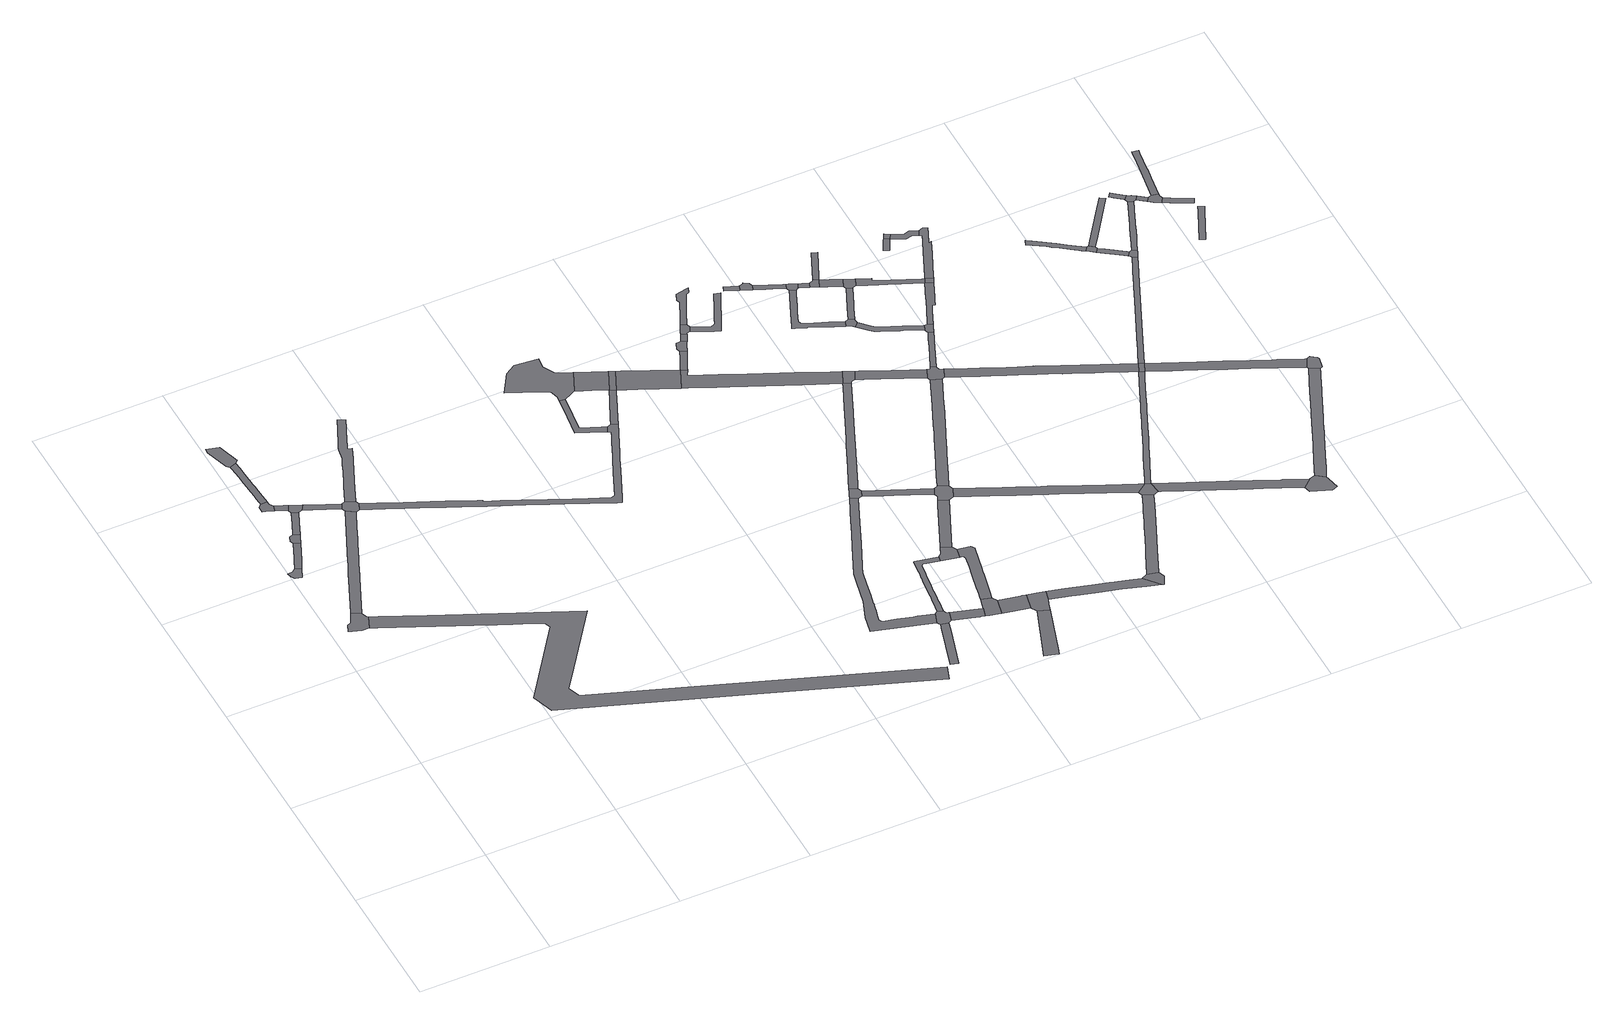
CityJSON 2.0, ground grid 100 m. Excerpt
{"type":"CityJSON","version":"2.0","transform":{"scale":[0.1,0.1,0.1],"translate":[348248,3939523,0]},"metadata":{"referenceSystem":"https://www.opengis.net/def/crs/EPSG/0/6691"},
"CityObjects":{
"road1":{"type":"Road","geometry":[{"type":"MultiSurface","lod":"1","boundaries":[[[0,1,2,3,4,5,6,7,8,9,10,11]]]}]},
"road2":{"type":"Road","geometry":[{"type":"MultiSurface","lod":"1","boundaries":[[[12,13,14,15,16,17,18]]]}]},
"road3":{"type":"Road","attributes":{"RoadStructureAttribute.sectionType":"1"},"geometry":[{"type":"MultiSurface","lod":"1","boundaries":[[[19,20,21,22,13,12,23,24,25,26,27,28]]]}]},
"road4":{"type":"Road","geometry":[{"type":"MultiSurface","lod":"1","boundaries":[[[27,29,30,31,32,33,28]]]}]},
"road5":{"type":"Road","geometry":[{"type":"MultiSurface","lod":"1","boundaries":[[[34,35,36,37,38,39,40,41,42,43,44,45]]]}]},
"road6":{"type":"Road","attributes":{"RoadStructureAttribute.sectionType":"1"},"geometry":[{"type":"MultiSurface","lod":"1","boundaries":[[[46,47,48,49,31,30]]]}]},
"road7":{"type":"Road","attributes":{"RoadStructureAttribute.sectionType":"1"},"geometry":[{"type":"MultiSurface","lod":"1","boundaries":[[[50,51,52,53,54,55,56,57,58,59,60,61,38,37,62,63,64,65,66,67,68,69]]]}]},
"road8":{"type":"Road","attributes":{"RoadStructureAttribute.sectionType":"1"},"geometry":[{"type":"MultiSurface","lod":"1","boundaries":[[[70,71,72,73,74,75,76,3,2,77,78,79,80,81,82,83,84,85,86,87,88,89,90,91,92,93,94,95]]]}]},
"road9":{"type":"Road","attributes":{"RoadStructureAttribute.sectionType":"1"},"geometry":[{"type":"MultiSurface","lod":"1","boundaries":[[[96,97,98,99,34,45]]]}]},
"road10":{"type":"Road","geometry":[{"type":"MultiSurface","lod":"1","boundaries":[[[100,101,102,103,104,50,69]]]}]},
"road11":{"type":"Road","geometry":[{"type":"MultiSurface","lod":"1","boundaries":[[[105,106,97,96,48,47]]]}]},
"road12":{"type":"Road","attributes":{"RoadStructureAttribute.sectionType":"1"},"geometry":[{"type":"MultiSurface","lod":"1","boundaries":[[[107,108,109,110,106,105,111,112,113,114,115]]]}]},
"road13":{"type":"Road","geometry":[{"type":"MultiSurface","lod":"1","boundaries":[[[95,94,116,117,118,119,120,121,107,115]]]}]},
"road14":{"type":"Road","attributes":{"RoadStructureAttribute.sectionType":"1"},"geometry":[{"type":"MultiSurface","lod":"1","boundaries":[[[122,123,124,125,126,127,128,129,130,131,132,133,134,135,136,121,120,137,138,139,140,141,142,143,144,145,146,147,148,149,150]]]}]},
"road15":{"type":"Road","attributes":{"RoadStructureAttribute.sectionType":"1"},"geometry":[{"type":"MultiSurface","lod":"1","boundaries":[[[151,152,153,154,155,156,157,158,159,160,161,162,163,164,165,166,167,168,169,170,171,172,173,174,175,176,177,178,0,11]]]}]},
"road16":{"type":"Road","attributes":{"RoadStructureAttribute.sectionType":"1"},"geometry":[{"type":"MultiSurface","lod":"1","boundaries":[[[179,180,181,182,183,184,185,186,187,188,189,190,191,192,193,194,195,196,197,198,199,200,201,202,203,204,205,206,207,208,209,210,211,119,118,212,213,214,215,216,217,218,219,220,221,222,223,224,225,226,227,228,229,230,231,232,233,234,235,236,237,238,239]]]}]},
"road17":{"type":"Road","geometry":[{"type":"MultiSurface","lod":"1","boundaries":[[[240,241,242,243,182,181,244,245,246,247]]]}]},
"road18":{"type":"Road","geometry":[{"type":"MultiSurface","lod":"1","boundaries":[[[248,249,250,251,252,253,254,255,256,257,240,247,258,259]]]}]},
"road19":{"type":"Road","attributes":{"RoadStructureAttribute.sectionType":"1"},"geometry":[{"type":"MultiSurface","lod":"1","boundaries":[[[260,261,180,179,262,263,264,265,266,267,268]]]}]},
"road20":{"type":"Road","attributes":{"RoadStructureAttribute.sectionType":"1"},"geometry":[{"type":"MultiSurface","lod":"1","boundaries":[[[259,269,270,271,268,272,273,248]]]}]},
"road21":{"type":"Road","attributes":{"RoadStructureAttribute.sectionType":"1"},"geometry":[{"type":"MultiSurface","lod":"1","boundaries":[[[274,275,276,277,278,279]]]}]},
"road22":{"type":"Road","geometry":[{"type":"MultiSurface","lod":"1","boundaries":[[[267,280,272,268]]]}]},
"road23":{"type":"Road","attributes":{"RoadStructureAttribute.sectionType":"1"},"geometry":[{"type":"MultiSurface","lod":"1","boundaries":[[[281,282,283,284,285,286,287,288,289,290,291,292,293,294,295,296,297,298,299,300,301,302,303,304,305,306,307,308,309,310,311,312,313,314,315,316,317]]]}]},
"road24":{"type":"Road","geometry":[{"type":"MultiSurface","lod":"1","boundaries":[[[318,319,320,321,293,292,279,278,322,323]]]}]},
"road25":{"type":"Road","attributes":{"RoadStructureAttribute.sectionType":"1"},"geometry":[{"type":"MultiSurface","lod":"1","boundaries":[[[324,280,267,325,326,327]]]}]},
"road26":{"type":"Road","attributes":{"RoadStructureAttribute.sectionType":"1"},"geometry":[{"type":"MultiSurface","lod":"1","boundaries":[[[322,328,329,330,331,332,333,334,323]]]}]},
"road27":{"type":"Road","attributes":{"RoadStructureAttribute.sectionType":"1"},"geometry":[{"type":"MultiSurface","lod":"1","boundaries":[[[335,336,337,338,339,340,341,342,343,344,345,346,347,348,349,350,351,352,353,354,355,356,357,358,359,360,361,362,363,364,365,366,367,368,369,370,371,321,320]]]}]},
"road28":{"type":"Road","geometry":[{"type":"MultiSurface","lod":"1","boundaries":[[[372,332,331,373,374,375,376,377,378]]]}]},
"road29":{"type":"Road","geometry":[{"type":"MultiSurface","lod":"1","boundaries":[[[316,379,380,381,382,383,384,385,386,387,317]]]}]},
"road30":{"type":"Road","geometry":[{"type":"MultiSurface","lod":"1","boundaries":[[[388,389,327,390,391,392,393]]]}]},
"road31":{"type":"Road","attributes":{"RoadStructureAttribute.sectionType":"1"},"geometry":[{"type":"MultiSurface","lod":"1","boundaries":[[[394,395,396,397,398,399]]]}]},
"road32":{"type":"Road","attributes":{"RoadStructureAttribute.sectionType":"1"},"geometry":[{"type":"MultiSurface","lod":"1","boundaries":[[[400,401,402,403,376,375,404,405]]]}]},
"road33":{"type":"Road","geometry":[{"type":"MultiSurface","lod":"1","boundaries":[[[406,407,408,409,410,411,353,352,412,413]]]}]},
"road34":{"type":"Road","attributes":{"RoadStructureAttribute.sectionType":"1"},"geometry":[{"type":"MultiSurface","lod":"1","boundaries":[[[377,414,415,416,417,418,419,420,406,413,421,422,423,424,425,426,427,378]]]}]},
"road35":{"type":"Road","geometry":[{"type":"MultiSurface","lod":"1","boundaries":[[[428,429,430,431,432,433,388,393]]]}]},
"road36":{"type":"Road","attributes":{"RoadStructureAttribute.sectionType":"1"},"geometry":[{"type":"MultiSurface","lod":"1","boundaries":[[[434,435,431,430,436,437]]]}]},
"road37":{"type":"Road","geometry":[{"type":"MultiSurface","lod":"1","boundaries":[[[398,397,438,439,440,441,400,405]]]}]},
"road38":{"type":"Road","attributes":{"RoadStructureAttribute.sectionType":"1"},"geometry":[{"type":"MultiSurface","lod":"1","boundaries":[[[442,443,380,379,444,445,446,447,448,449,450,451,452,453]]]}]},
"road39":{"type":"Road","geometry":[{"type":"MultiSurface","lod":"1","boundaries":[[[436,454,455,456,457,458,459,460,461,437]]]}]},
"road40":{"type":"Road","attributes":{"RoadStructureAttribute.sectionType":"1"},"geometry":[{"type":"MultiSurface","lod":"1","boundaries":[[[462,463,464,465,408,407,466,467,468]]]}]},
"road41":{"type":"Road","attributes":{"RoadStructureAttribute.sectionType":"1"},"geometry":[{"type":"MultiSurface","lod":"1","boundaries":[[[326,469,470,471,472,473,474,475,476,477,478,479,480,481,482,483,484,485,486,487,488,489,490,491,492,493,390,327]]]}]},
"road42":{"type":"Road","attributes":{"RoadStructureAttribute.sectionType":"1"},"geometry":[{"type":"MultiSurface","lod":"1","boundaries":[[[473,494,495,496,497,498,499,500,382,381,501,502,503,504,505,506,507,508,509,510]]]}]},
"road43":{"type":"Road","geometry":[{"type":"MultiSurface","lod":"1","boundaries":[[[511,512,513,514,515,516,517,518,519,520,521,522,523,524,525,526,459,458]]]}]},
"road44":{"type":"Road","attributes":{"RoadStructureAttribute.sectionType":"1"},"geometry":[{"type":"MultiSurface","lod":"1","boundaries":[[[456,527,528,529,530,531,532,533,534,535,536,537,538,539,540,541,542,543,544,545,546,547,548,549,457]]]}]},
"road45":{"type":"Road","geometry":[{"type":"MultiSurface","lod":"1","boundaries":[[[550,551,552,553,554,453,452,555,462,468]]]}]},
"road46":{"type":"Road","attributes":{"RoadStructureAttribute.sectionType":"1"},"geometry":[{"type":"MultiSurface","lod":"1","boundaries":[[[439,556,557,558,559,560,561,562,563,564,565,566,567,568,569,570,571,572,573,574,440]]]}]},
"road47":{"type":"Road","geometry":[{"type":"MultiSurface","lod":"1","boundaries":[[[575,576,577,578,579,474,473,510]]]}]},
"road48":{"type":"Road","attributes":{"RoadStructureAttribute.sectionType":"1"},"geometry":[{"type":"MultiSurface","lod":"1","boundaries":[[[580,581,582,583,584,585]]]}]},
"road49":{"type":"Road","geometry":[{"type":"MultiSurface","lod":"1","boundaries":[[[586,587,588,589,580,585,590]]]}]},
"road50":{"type":"Road","attributes":{"RoadStructureAttribute.sectionType":"1"},"geometry":[{"type":"MultiSurface","lod":"1","boundaries":[[[591,592,593,594,595,596,597,598,599,600,601,602,603,604,605,606,607,608,609,610,611,612,553,552]]]}]},
"road51":{"type":"Road","geometry":[{"type":"MultiSurface","lod":"1","boundaries":[[[613,614,615,568,567,616]]]}]},
"road52":{"type":"Road","attributes":{"RoadStructureAttribute.sectionType":"1"},"geometry":[{"type":"MultiSurface","lod":"1","boundaries":[[[617,618,586,590,619,620,621,622,623,624]]]}]},
"road53":{"type":"Road","attributes":{"RoadStructureAttribute.sectionType":"1"},"geometry":[{"type":"MultiSurface","lod":"1","boundaries":[[[625,626,627,628,629,630,631,632,633,634,635,636,637,638,639,640,641,642,577,576]]]}]},
"road54":{"type":"Road","attributes":{"RoadStructureAttribute.sectionType":"1"},"geometry":[{"type":"MultiSurface","lod":"1","boundaries":[[[643,644,645,646,647,648,649,650,651,652,653,654,655,656,657,658,659,660,661,662,663,664,665,666,667,668,669,670,671,672,673]]]}]},
"road55":{"type":"Road","attributes":{"RoadStructureAttribute.sectionType":"1"},"geometry":[{"type":"MultiSurface","lod":"1","boundaries":[[[674,675,676,677,678,679,680,681,682,683,551,550,684,685,686,687,688,689,690,691,692,693]]]}]},
"road56":{"type":"Road","geometry":[{"type":"MultiSurface","lod":"1","boundaries":[[[623,694,658,657,695,696,697,698,699,624]]]}]},
"road57":{"type":"Road","geometry":[{"type":"MultiSurface","lod":"1","boundaries":[[[700,673,672,701,702,703,704,705,706]]]}]},
"road58":{"type":"Road","attributes":{"RoadStructureAttribute.sectionType":"1"},"geometry":[{"type":"MultiSurface","lod":"1","boundaries":[[[695,707,708,709,710,696]]]}]},
"road59":{"type":"Road","geometry":[{"type":"MultiSurface","lod":"1","boundaries":[[[711,712,713,709,708,714]]]}]},
"road60":{"type":"Road","geometry":[{"type":"MultiSurface","lod":"1","boundaries":[[[633,602,601,715,716,717,718,719,720,634]]]}]},
"road61":{"type":"Road","attributes":{"RoadStructureAttribute.sectionType":"1"},"geometry":[{"type":"MultiSurface","lod":"1","boundaries":[[[721,722,723,724,725,726,727,728,729,730,615,614,731,732,733,734,735,736,737,738]]]}]},
"road62":{"type":"Road","attributes":{"RoadStructureAttribute.sectionType":"1"},"geometry":[{"type":"MultiSurface","lod":"1","boundaries":[[[739,740,741,742,743,744,745,746,747,748,749,750,751,752,753,754,755,756,700,706]]]}]},
"road63":{"type":"Road","attributes":{"RoadStructureAttribute.sectionType":"1"},"geometry":[{"type":"MultiSurface","lod":"1","boundaries":[[[757,758,759,760,711,714]]]}]},
"road64":{"type":"Road","attributes":{"RoadStructureAttribute.sectionType":"1"},"geometry":[{"type":"MultiSurface","lod":"1","boundaries":[[[761,762,763,764,765,766,767,768,704,703,769,770,771,772,773,774,775,776,777,778]]]}]},
"road65":{"type":"Road","attributes":{"RoadStructureAttribute.sectionType":"1"},"geometry":[{"type":"MultiSurface","lod":"1","boundaries":[[[779,780,781,712,711]]]}]},
"road66":{"type":"Road","attributes":{"RoadStructureAttribute.sectionType":"1"},"geometry":[{"type":"MultiSurface","lod":"1","boundaries":[[[718,782,783,784,785,786,787,788,789,790,791,719]]]}]},
"road67":{"type":"Road","geometry":[{"type":"MultiSurface","lod":"1","boundaries":[[[748,747,792,793,759,758]]]}]},
"road68":{"type":"Road","geometry":[{"type":"MultiSurface","lod":"1","boundaries":[[[777,794,785,784,795,796,797,778]]]}]},
"road69":{"type":"Road","geometry":[{"type":"MultiSurface","lod":"1","boundaries":[[[798,799,693,692,721,738]]]}]},
"road70":{"type":"Road","attributes":{"RoadStructureAttribute.sectionType":"1"},"geometry":[{"type":"MultiSurface","lod":"1","boundaries":[[[800,801,802,803,804,805,806,807,808,809,810,811,812,793,792]]]}]},
"road71":{"type":"Road","attributes":{"RoadStructureAttribute.sectionType":"1"},"geometry":[{"type":"MultiSurface","lod":"1","boundaries":[[[813,814,815,816,817,818,797,796,819,820,821,822,823,824,825,826,827,807]]]}]},
"road72":{"type":"Road","attributes":{"RoadStructureAttribute.sectionType":"1"},"geometry":[{"type":"MultiSurface","lod":"1","boundaries":[[[828,829,830,831,832,833,834,835,836,837,838,839,840,841,842,843,844,845,846,847,848,849,850,851,852,853,854,855,856,857,858,859,860,716,715]]]}]},
"road73":{"type":"Road","geometry":[{"type":"MultiSurface","lod":"1","boundaries":[[[807,827,861,808]]]}]},
"road74":{"type":"Road","geometry":[{"type":"MultiSurface","lod":"1","boundaries":[[[862,863,864,865]]]}]},
"road75":{"type":"Road","attributes":{"RoadStructureAttribute.sectionType":"1"},"geometry":[{"type":"MultiSurface","lod":"1","boundaries":[[[847,866,867,868,869,870,871,872,873,874,875,876,877,878,879,880,881,882,693,799,883,884,885,886,887,888,889,890,891,892,893,894,895]]]}]},
"road76":{"type":"Road","geometry":[{"type":"MultiSurface","lod":"1","boundaries":[[[896,897,898,863,862,865,899,900,901,902,903,904,862,905,906,907]]]}]},
"road77":{"type":"Road","attributes":{"RoadStructureAttribute.sectionType":"1"},"geometry":[{"type":"MultiSurface","lod":"1","boundaries":[[[861,908,909,910,911,912,913,914,915,916,917,918,896,907,919,920,921,922,923,924,808]]]}]},
"road78":{"type":"Road","attributes":{"RoadStructureAttribute.sectionType":"1"},"geometry":[{"type":"MultiSurface","lod":"1","boundaries":[[[925,926,927,928,929,930,931,932,933,934,935,936,937,938,939,940,941,942,943,944,799,798,945,946,947,948,949,950,951,952,953,954,955,956,957,958,959,960,961,962,963,964,965]]]}]},
"road79":{"type":"Road","geometry":[{"type":"MultiSurface","lod":"1","boundaries":[[[848,847,895,966]]]}]},
"road80":{"type":"Road","geometry":[{"type":"MultiSurface","lod":"1","boundaries":[[[967,968,969,965,964,970,971,972]]]}]},
"road81":{"type":"Road","attributes":{"RoadStructureAttribute.sectionType":"1"},"geometry":[{"type":"MultiSurface","lod":"1","boundaries":[[[973,974,975,976,977,978,979,980,981,982,983,984,985,986,987,988,848,966]]]}]},
"road82":{"type":"Road","attributes":{"RoadStructureAttribute.sectionType":"1"},"geometry":[{"type":"MultiSurface","lod":"1","boundaries":[[[989,990,991,992,993,994,995,996,997,998,999,1000,1001,1002,1003,1004,1005,1006,1007]]]}]},
"road83":{"type":"Road","attributes":{"RoadStructureAttribute.sectionType":"1"},"geometry":[{"type":"MultiSurface","lod":"1","boundaries":[[[1008,1009,1010,1011,1012,1013,1014,1015,1016,1017,1018,1019,966,895,1020,1021,1022,1023,1024,1025,1026,1027,1028,1029,1030,1031,1032,1033,1034,1035,1036,1037,1038,1039]]]}]},
"road84":{"type":"Road","attributes":{"RoadStructureAttribute.sectionType":"1"},"geometry":[{"type":"MultiSurface","lod":"1","boundaries":[[[1040,1041,1042,1043,1044,1045,1046,1047,1048,1049,1050,1051,1052,1053,1054,1055,1056,969,968,1057,1058,1059,1060,1061,1062,1063,1064,1065,1066,1067,1068,1069,1070,1071,1072,1073,1074]]]}]},
"road85":{"type":"Road","geometry":[{"type":"MultiSurface","lod":"1","boundaries":[[[1075,989,1007,1076,1077,1078,1079]]]}]},
"road86":{"type":"Road","attributes":{"RoadStructureAttribute.sectionType":"1"},"geometry":[{"type":"MultiSurface","lod":"1","boundaries":[[[1080,1081,1078,1077,1082,1083,1084,1085,1086]]]}]},
"road87":{"type":"Road","geometry":[{"type":"MultiSurface","lod":"1","boundaries":[[[1085,1087,977,976,1088,1089,1090,1086]]]}]},
"road88":{"type":"Road","attributes":{"RoadStructureAttribute.sectionType":"1"},"geometry":[{"type":"MultiSurface","lod":"1","boundaries":[[[1091,1092,1093,1094,1095,1096,1075,1079]]]}]},
"road89":{"type":"Road","geometry":[{"type":"MultiSurface","lod":"1","boundaries":[[[1097,1098,1099,1100,1008,1039,1040,1074]]]}]},
"road90":{"type":"Road","attributes":{"RoadStructureAttribute.sectionType":"1"},"geometry":[{"type":"MultiSurface","lod":"1","boundaries":[[[1101,1102,1103,1104,1105,1106,1107,1108,1109,1110,1090,1089,1111,1112,1113,1114,1115,1116,1117,1118,1119,1120,1121,1122,1123,1124,1125]]]}]},
"road91":{"type":"Road","geometry":[{"type":"MultiSurface","lod":"1","boundaries":[[[1126,1127,1128,1129,1130,1131,1132,1133,1134]]]}]},
"road92":{"type":"Road","geometry":[{"type":"MultiSurface","lod":"1","boundaries":[[[1135,1136,1137,1138,1139,1140,1134,1133,1101,1125]]]}]},
"road93":{"type":"Road","attributes":{"RoadStructureAttribute.sectionType":"1"},"geometry":[{"type":"MultiSurface","lod":"1","boundaries":[[[1135,1141,1142,1136]]]}]},
"road94":{"type":"Road","geometry":[{"type":"MultiSurface","lod":"1","boundaries":[[[1143,1144,1145,1146,1142,1141,1147,1148]]]}]},
"road95":{"type":"Road","attributes":{"RoadStructureAttribute.sectionType":"1"},"geometry":[{"type":"MultiSurface","lod":"1","boundaries":[[[1149,1150,1151,1152,1153,1154,1155,1156]]]}]},
"road96":{"type":"Road","attributes":{"RoadStructureAttribute.sectionType":"1"},"geometry":[{"type":"MultiSurface","lod":"1","boundaries":[[[1157,1158,1159,1160,1161,1162,1163,1164,1165,1166,1167,1143,1148]]]}]},
"road97":{"type":"Road","attributes":{"RoadStructureAttribute.sectionType":"1"},"geometry":[{"type":"MultiSurface","lod":"1","boundaries":[[[1145,1168,1169,1170,1171,1172,1173,1174,1175,1176,1177,1178,1146]]]}]}
},
"vertices":[
[311,2440,0],[301,2444,0],[285,2491,0],[217,2523,0],[216,2523,0],[198,2483,0],[176,2438,0],[147,2428,0],[124,2372,0],[148,2362,0],[213,2337,0],[266,2339,0],
[109,3061,0],[63,3082,0],[39,3064,0],[2,3062,0],[9,3022,0],[26,2998,0],[74,2985,0],
[109,3183,0],[85,3130,0],[80,3116,0],[72,3098,0],[115,3075,0],[130,3106,0],[139,3126,0],[144,3138,0],[211,3289,0],[167,3312,0],
[236,3348,0],[246,3368,0],[200,3388,0],[173,3377,0],[156,3340,0],
[204,3701,0],[188,3726,0],[186,3738,0],[185,3755,0],[136,3752,0],[130,3747,0],[117,3734,0],[114,3731,0],[110,3682,0],[129,3680,0],[134,3676,0],[192,3651,0],
[293,3472,0],[334,3564,0],[288,3585,0],[244,3486,0],
[108,4169,0],[110,4152,0],[117,4058,0],[121,3990,0],[123,3952,0],[124,3948,0],[124,3946,0],[125,3927,0],[130,3846,0],[130,3837,0],[134,3779,0],[136,3758,0],[183,3783,0],[179,3849,0],[174,3927,0],[173,3950,0],[172,3975,0],[166,4062,0],[162,4134,0],[159,4187,0],
[422,2984,0],[415,2965,0],[377,2882,0],[319,2751,0],[316,2747,0],[313,2742,0],[218,2526,0],[387,2720,0],[394,2736,0],[397,2741,0],[421,2795,0],[435,2827,0],[484,2936,0],[499,2969,0],[508,2989,0],[525,3027,0],[535,3048,0],[562,3109,0],[566,3119,0],[578,3144,0],[609,3214,0],[627,3255,0],[648,3301,0],[666,3342,0],[690,3394,0],[626,3435,0],
[278,3613,0],[298,3659,0],[271,3671,0],[260,3675,0],
[179,4209,0],[128,4376,0],[35,4403,0],[29,4363,0],[88,4191,0],
[362,3575,0],[391,3618,0],
[636,3508,0],[539,3551,0],[454,3589,0],[451,3591,0],[380,3568,0],[432,3544,0],[502,3515,0],[517,3508,0],[615,3463,0],
[697,3396,0],[699,3397,0],[719,3404,0],[743,3460,0],[733,3488,0],[664,3518,0],
[935,4174,0],[927,4158,0],[880,4056,0],[861,4014,0],[851,3992,0],[837,3907,0],[822,3875,0],[808,3844,0],[801,3829,0],[779,3777,0],[746,3701,0],[731,3669,0],[722,3649,0],[701,3602,0],[699,3597,0],[812,3668,0],[863,3783,0],[886,3833,0],[896,3854,0],[904,3873,0],[942,3960,0],[924,3968,0],[909,3975,0],[914,3985,0],[948,4060,0],[981,4134,0],[992,4157,0],[1026,4231,0],[971,4256,0],
[321,2315,0],[439,2263,0],[682,2153,0],[684,2152,0],[685,2152,0],[762,2115,0],[811,2094,0],[925,2043,0],[988,2014,0],[1069,1975,0],[1170,1932,0],[1230,1904,0],[1374,1840,0],[1389,1794,0],[980,1226,0],[999,1170,0],[1036,1062,0],[2251,620,0],[3622,120,0],[3663,233,0],[2272,740,0],[1268,1106,0],[1236,1200,0],[1307,1298,0],[1686,1822,0],[686,2271,0],[683,2272,0],[376,2410,0],
[2685,3360,0],[2639,3381,0],[2609,3370,0],[2589,3325,0],[2610,3315,0],[2590,3269,0],[2574,3233,0],[2566,3217,0],[2561,3207,0],[2558,3199,0],[2553,3188,0],[2449,2956,0],[2356,2749,0],[2328,2739,0],[2184,2804,0],[1980,2894,0],[1929,2917,0],[1853,2952,0],[1767,2991,0],[1680,3030,0],[1630,3052,0],[1519,3101,0],[1523,3110,0],[1514,3114,0],[1491,3124,0],[1359,3184,0],[1338,3193,0],[1288,3216,0],[1253,3231,0],[1195,3257,0],[1027,3333,0],[906,3387,0],[858,3409,0],[883,3331,0],[1006,3276,0],[1197,3190,0],[1230,3176,0],[1265,3159,0],[1338,3127,0],[1362,3117,0],[1496,3057,0],[1507,3051,0],[1522,3045,0],[1766,2937,0],[1917,2867,0],[2009,2826,0],[2327,2683,0],[2339,2678,0],[2361,2669,0],[2372,2663,0],[2376,2672,0],[2388,2699,0],[2393,2709,0],[2502,2952,0],[2547,3053,0],[2576,3117,0],[2607,3185,0],[2610,3191,0],[2619,3212,0],[2637,3253,0],[2656,3295,0],
[2423,3745,0],[2402,3580,0],[2380,3417,0],[2568,3334,0],[2571,3387,0],[2430,3450,0],[2447,3582,0],[2468,3739,0],
[2633,3954,0],[2519,4006,0],[2469,4093,0],[2479,4174,0],[2302,4195,0],[2216,4143,0],[2119,3982,0],[2344,3881,0],[2412,3851,0],[2428,3788,0],[2528,3772,0],[2558,3787,0],
[2735,3594,0],[2665,3438,0],[2711,3417,0],[2792,3597,0],[2811,3640,0],[2813,3645,0],[2814,3647,0],[2823,3665,0],[2779,3690,0],
[2615,3762,0],[2669,3739,0],[2757,3700,0],[2853,3854,0],[2646,3948,0],
[3797,596,0],[3692,247,0],[3748,227,0],[3847,552,0],[3865,614,0],[3806,624,0],
[2899,3833,0],
[3695,1790,0],[3685,1768,0],[3605,1587,0],[3599,1574,0],[3488,1331,0],[3469,1243,0],[3429,1061,0],[3389,956,0],[3374,918,0],[3343,777,0],[3709,673,0],[3789,651,0],[3817,732,0],[3701,767,0],[3700,767,0],[3688,770,0],[3674,773,0],[3563,803,0],[3462,829,0],[3457,830,0],[3444,852,0],[3456,897,0],[3466,938,0],[3476,980,0],[3484,1014,0],[3484,1016,0],[3502,1097,0],[3527,1213,0],[3549,1312,0],[3557,1331,0],[3562,1343,0],[3637,1508,0],[3653,1547,0],[3667,1577,0],[3750,1765,0],[3846,1979,0],[3790,2004,0],
[3908,705,0],[3894,709,0],[3880,734,0],[3841,748,0],[3891,627,0],[3913,703,0],
[2935,3817,0],[2956,3606,0],[3231,3484,0],[3304,3650,0],
[4024,587,0],[4084,571,0],[4090,569,0],[4119,561,0],[4139,637,0],[4078,655,0],[4000,678,0],
[3894,824,0],[3894,829,0],[3899,863,0],[3904,897,0],[3905,908,0],[3909,935,0],[3913,966,0],[3919,1006,0],[3921,1024,0],[3925,1054,0],[3931,1097,0],[3932,1101,0],[3933,1114,0],[3938,1148,0],[3944,1192,0],[3962,1206,0],[3986,1201,0],[4082,1183,0],[4089,1223,0],[3975,1244,0],[3920,1254,0],[3914,1255,0],[3899,1156,0],[3899,1150,0],[3894,1121,0],[3890,1090,0],[3890,1089,0],[3886,1062,0],[3881,1026,0],[3881,1019,0],[3871,951,0],[3870,942,0],[3865,904,0],[3862,886,0],[3860,870,0],[3852,815,0],[3849,792,0],
[4148,667,0],[4149,554,0],[4206,541,0],[4233,535,0],[4260,663,0],[4239,702,0],[4161,721,0],
[3875,1988,0],[3896,2038,0],[3885,2066,0],[3829,2091,0],[3819,2069,0],[3819,2067,0],[3817,2063,0],[3815,2060,0],[3801,2031,0],
[3382,3808,0],[3354,3751,0],[3350,3627,0],[3355,3638,0],[3417,3768,0],[3426,3787,0],
[4409,2,0],[4417,27,0],[4419,30,0],[4546,418,0],[4459,447,0],[4307,36,0],
[4461,622,0],[4446,625,0],[4435,627,0],[4428,629,0],[4308,519,0],[4434,492,0],
[4231,1234,0],[4212,1268,0],[4139,1301,0],[4135,1290,0],[4115,1247,0],[4113,1242,0],[4100,1179,0],[4215,1155,0],
[4252,762,0],[4293,942,0],[4296,960,0],[4301,978,0],[4301,981,0],[4348,1192,0],[4330,1215,0],[4241,1150,0],[4252,1131,0],[4233,1045,0],[4212,950,0],[4187,839,0],[4175,779,0],[4167,748,0],
[3455,3847,0],[3460,3857,0],[3470,3877,0],[3432,3897,0],[3396,3891,0],[3372,3841,0],
[3450,3936,0],[3443,3921,0],[3501,3939,0],[3461,3958,0],
[4564,474,0],[4579,512,0],[4597,592,0],[4537,606,0],
[4102,1946,0],[4086,1953,0],[3894,1980,0],[4013,1925,0],[4044,1912,0],[4064,1904,0],[4077,1898,0],[4179,1851,0],[4180,1851,0],[4256,1817,0],[4332,1784,0],[4357,1832,0],
[3502,3946,0],[3521,3952,0],[3531,3956,0],[3550,3996,0],[3540,4025,0],[3501,4043,0],[3482,4005,0],[3470,3978,0],
[4327,1720,0],[4308,1678,0],[4209,1457,0],[4178,1389,0],[4249,1351,0],[4282,1425,0],[4400,1687,0],
[3275,3465,0],[3455,3384,0],[3537,3348,0],[3993,3144,0],[4248,3030,0],[4296,3137,0],[4225,3169,0],[4159,3199,0],[4108,3222,0],[4062,3243,0],[4060,3244,0],[4029,3259,0],[4002,3272,0],[3909,3314,0],[3803,3362,0],[3708,3405,0],[3703,3407,0],[3623,3443,0],[3621,3444,0],[3608,3450,0],[3548,3478,0],[3522,3489,0],[3454,3520,0],[3428,3533,0],[3324,3576,0],
[4234,3000,0],[4154,2819,0],[4127,2759,0],[4028,2535,0],[4005,2485,0],[3914,2282,0],[3907,2266,0],[3906,2113,0],[3932,2173,0],[3962,2241,0],[3969,2256,0],[3993,2310,0],[4059,2459,0],[4082,2511,0],[4182,2734,0],[4188,2749,0],[4302,3007,0],
[3545,4035,0],[3585,4119,0],[3595,4140,0],[3639,4232,0],[3667,4290,0],[3676,4294,0],[3682,4296,0],[3695,4301,0],[3709,4339,0],[3637,4327,0],[3608,4320,0],[3584,4264,0],[3594,4238,0],[3590,4229,0],[3538,4120,0],[3506,4054,0],
[3584,3930,0],[3675,3886,0],[3683,3882,0],[3719,3865,0],[3726,3862,0],[3736,3884,0],[3752,3915,0],[3765,3943,0],[3790,3995,0],[3811,4038,0],[3815,4047,0],[3821,4061,0],[3854,4130,0],[3876,4177,0],[3886,4196,0],[3841,4212,0],[3779,4079,0],[3759,4036,0],[3738,3992,0],[3714,3942,0],[3711,3941,0],[3686,3932,0],[3577,3983,0],
[4438,1703,0],[4471,1776,0],[4456,1811,0],[4386,1850,0],[4382,1841,0],[4343,1756,0],
[4737,473,0],[4768,465,0],[4770,464,0],[4896,430,0],[5013,398,0],[5026,394,0],[5032,392,0],[5079,379,0],[5242,329,0],[5295,313,0],[5341,298,0],[5343,297,0],[5249,411,0],[5166,436,0],[5037,474,0],[5031,476,0],[4913,508,0],[4783,545,0],[4708,566,0],
[4307,3019,0],[4338,3030,0],[4374,3103,0],[4372,3104,0],[4329,3122,0],
[4033,4200,0],[3930,4244,0],[3914,4207,0],[3960,4188,0],[4010,4166,0],[4017,4163,0],
[4114,4165,0],[4105,4194,0],[4068,4219,0],[4062,4210,0],[4098,4128,0],
[4499,1906,0],[4504,1917,0],[4549,2020,0],[4638,2219,0],[4648,2241,0],[4653,2254,0],[4668,2286,0],[4668,2287,0],[4777,2531,0],[4780,2539,0],[4883,2769,0],[4803,2795,0],[4704,2565,0],[4700,2556,0],[4630,2398,0],[4595,2319,0],[4582,2290,0],[4575,2275,0],[4476,2053,0],[4465,2029,0],[4427,1943,0],[4404,1892,0],
[5396,367,0],[5375,413,0],[5295,431,0],[5361,293,0],
[4309,4082,0],[4220,4120,0],[4181,4093,0],[4226,4074,0],[4264,4058,0],[4292,4046,0],[4311,4037,0],[4327,4074,0],
[4395,3005,0],[4488,2964,0],[4502,2956,0],[4556,2932,0],[4577,2922,0],[4647,2891,0],[4687,2873,0],[4742,2848,0],[4795,2824,0],[4828,2898,0],[4722,2946,0],[4612,2996,0],[4606,2999,0],[4528,3032,0],[4509,3042,0],[4448,3070,0],[4402,3091,0],[4384,3098,0],
[4446,3603,0],[4430,3611,0],[4395,3626,0],[4386,3629,0],[4336,3650,0],[4265,3679,0],[4252,3685,0],[4243,3707,0],[4242,3712,0],[4256,3746,0],[4280,3800,0],[4303,3853,0],[4325,3901,0],[4350,3960,0],[4364,3991,0],[4322,4009,0],[4300,3957,0],[4261,3871,0],[4236,3814,0],[4201,3735,0],[4200,3734,0],[4184,3695,0],[4173,3669,0],[4193,3661,0],[4270,3629,0],[4275,3627,0],[4368,3587,0],[4442,3555,0],[4453,3551,0],[4513,3525,0],[4530,3566,0],
[5637,1250,0],[5432,1342,0],[5139,1474,0],[5068,1507,0],[5029,1525,0],[5027,1526,0],[4869,1596,0],[4784,1635,0],[4616,1710,0],[4525,1751,0],[4780,1547,0],[4832,1525,0],[5036,1433,0],[5104,1402,0],[5250,1335,0],[5259,1331,0],[5400,1268,0],[5517,1215,0],[5597,1179,0],[5676,1232,0],
[4317,4024,0],[4385,4005,0],[4401,4043,0],[4375,4054,0],[4373,4055,0],[4344,4067,0],
[4558,3577,0],[4532,3516,0],[4549,3509,0],[4570,3488,0],[4601,3520,0],[4596,3550,0],[4600,3559,0],
[4391,4002,0],[4460,3974,0],[4475,4011,0],[4431,4030,0],
[4549,4012,0],[4512,4034,0],[4507,4022,0],[4521,3948,0],
[4901,2776,0],[4934,2849,0],[4906,2862,0],[4895,2892,0],[4858,2908,0],[4849,2889,0],
[5610,1142,0],[5568,1043,0],[5547,994,0],[5509,906,0],[5492,871,0],[5488,862,0],[5438,749,0],[5399,661,0],[5387,638,0],[5376,614,0],[5464,613,0],[5472,628,0],[5484,656,0],[5490,670,0],[5510,714,0],[5582,874,0],[5644,1017,0],[5683,1108,0],
[4621,3608,0],[4623,3613,0],[4627,3623,0],[4635,3640,0],[4654,3683,0],[4656,3687,0],[4658,3693,0],[4692,3768,0],[4723,3838,0],[4681,3856,0],[4645,3773,0],[4638,3757,0],[4616,3707,0],[4607,3687,0],[4601,3674,0],[4595,3661,0],[4587,3642,0],[4579,3624,0],
[4575,3925,0],[4671,3882,0],[4699,3945,0],[4619,3980,0],
[4950,3314,0],[4928,3324,0],[4868,3351,0],[4817,3373,0],[4795,3383,0],[4695,3428,0],[4661,3461,0],[4622,3500,0],[4641,3418,0],[4668,3391,0],[4674,3388,0],[4706,3374,0],[4775,3343,0],[4830,3318,0],[4849,3310,0],[4965,3258,0],[4985,3249,0],[5002,3291,0],
[4561,4037,0],[4662,4253,0],[4619,4270,0],
[4998,3127,0],[5007,3146,0],[5032,3205,0],[4996,3220,0],[4982,3189,0],[4980,3184,0],[4969,3161,0],[4969,3160,0],[4940,3093,0],[4862,2918,0],
[4751,3849,0],[4778,3910,0],
[4989,3239,0],[5053,3254,0],[5064,3278,0],[5026,3292,0],
[5724,1123,0],[5713,1215,0],
[4786,3834,0],[4828,3816,0],[4855,3805,0],[4866,3800,0],[4897,3787,0],[5016,3736,0],[5040,3727,0],[5191,3662,0],[5208,3699,0],[5191,3706,0],[4899,3834,0],[4874,3845,0],[4882,3864,0],
[5129,3523,0],[5122,3506,0],[5085,3420,0],[5082,3413,0],[5074,3396,0],[5044,3330,0],[5088,3333,0],[5116,3396,0],[5137,3442,0],[5139,3447,0],[5149,3443,0],[5158,3439,0],[5177,3482,0],[5190,3511,0],[5245,3634,0],
[5112,2682,0],[5127,2676,0],[5258,2617,0],[5294,2602,0],[5367,2569,0],[5460,2528,0],[5480,2520,0],[5482,2519,0],[5627,2456,0],[5647,2445,0],[5759,2396,0],[5790,2383,0],[5801,2378,0],[5849,2355,0],[5963,2306,0],[5970,2303,0],[5973,2302,0],[6059,2261,0],[6109,2239,0],[6124,2231,0],[6158,2305,0],[6071,2344,0],[6068,2345,0],[6044,2356,0],[5671,2522,0],[5511,2595,0],[5498,2601,0],[5497,2602,0],[5399,2643,0],[5328,2674,0],[5164,2747,0],[5087,2781,0],[4992,2823,0],
[5263,3674,0],
[5166,4154,0],[5188,4193,0],[5148,4215,0],[5127,4175,0],
[6086,2145,0],[6042,2047,0],[6016,1991,0],[5988,1926,0],[5967,1882,0],[5967,1881,0],[5950,1841,0],[5922,1778,0],[5920,1775,0],[5901,1733,0],[5885,1697,0],[5884,1693,0],[5853,1626,0],[5819,1550,0],[5785,1476,0],[5748,1393,0],[5691,1265,0],[5742,1280,0],[5746,1289,0],[5840,1496,0],[5856,1534,0],[5893,1614,0],[5938,1715,0],[5938,1716,0],[5941,1722,0],[6004,1866,0],[6025,1911,0],[6065,2001,0],[6132,2152,0],[6161,2215,0],
[5376,4135,0],[5319,4162,0],[5271,4149,0],[5118,4158,0],[5075,4073,0],[5089,4066,0],[5115,4053,0],[5122,4068,0],[5150,4123,0],[5266,4101,0],[5315,4114,0],[5357,4094,0],
[5273,3696,0],[5360,3891,0],[5410,4003,0],[5398,4002,0],[5387,4000,0],[5390,4008,0],[5395,4019,0],[5418,4069,0],[5425,4084,0],[5447,4133,0],[5414,4148,0],[5381,4086,0],[5379,4082,0],[5360,4038,0],[5353,4024,0],[5316,3940,0],[5218,3721,0],
[6561,838,0],[6545,846,0],[6533,850,0],[6401,910,0],[6385,917,0],[6382,919,0],[6358,928,0],[6242,981,0],[6236,983,0],[6215,993,0],[6213,994,0],[6182,1007,0],[6130,1032,0],[6049,1068,0],[6043,1071,0],[6021,1079,0],[5939,1116,0],[5878,1143,0],[5828,1165,0],[5745,1200,0],[5744,1113,0],[5858,1064,0],[5885,1052,0],[5990,1005,0],[6033,986,0],[6073,968,0],[6090,960,0],[6152,932,0],[6186,917,0],[6204,910,0],[6222,902,0],[6251,889,0],[6323,856,0],[6367,838,0],[6372,835,0],[6385,830,0],[6500,777,0],[6611,728,0],[6644,713,0],[6647,712,0],[6713,770,0],
[6194,2288,0],
[6831,718,0],[6825,737,0],[6760,788,0],[6659,660,0],[6809,605,0],[6850,621,0],
[6253,2421,0],[6513,3008,0],[6587,3175,0],[6614,3235,0],[6578,3251,0],[6534,3153,0],[6485,3043,0],[6481,3032,0],[6479,3029,0],[6478,3027,0],[6460,2987,0],[6435,2929,0],[6373,2789,0],[6232,2472,0],[6217,2438,0],[6199,2398,0],
[6342,3481,0],[6312,3502,0],[6309,3504,0],[6307,3506,0],[6230,3562,0],[6170,3605,0],[6031,3700,0],[6020,3707,0],[5992,3725,0],[5976,3688,0],[6100,3606,0],[6115,3595,0],[6126,3587,0],[6150,3570,0],[6258,3492,0],[6282,3475,0],[6284,3473,0],[6297,3464,0],[6319,3449,0],
[7216,1830,0],[7207,1834,0],[7030,1915,0],[7000,1927,0],[6864,1989,0],[6860,1990,0],[6705,2059,0],[6695,2064,0],[6691,2066,0],[6601,2107,0],[6534,2137,0],[6526,2140,0],[6252,2174,0],[6307,2150,0],[6317,2145,0],[6334,2138,0],[6402,2106,0],[6494,2066,0],[6611,2013,0],[6616,2011,0],[6658,1992,0],[6672,1985,0],[6682,1981,0],[6817,1921,0],[6822,1919,0],[6829,1915,0],[6966,1854,0],[6993,1842,0],[6997,1841,0],[7057,1813,0],[7174,1760,0],[7179,1758,0],
[7184,1739,0],[7181,1730,0],[7171,1707,0],[7152,1667,0],[7130,1618,0],[7064,1470,0],[7048,1432,0],[7005,1335,0],[6971,1257,0],[6970,1256,0],[6969,1253,0],[6941,1190,0],[6912,1128,0],[6883,1060,0],[6872,1036,0],[6825,933,0],[6780,833,0],[6829,745,0],[6866,820,0],[6913,930,0],[6955,1026,0],[6986,1096,0],[7002,1132,0],[7040,1217,0],[7043,1224,0],[7052,1245,0],[7102,1356,0],[7121,1400,0],[7165,1497,0],[7207,1591,0],[7220,1621,0],[7227,1637,0],[7243,1673,0],[7253,1696,0],[7258,1706,0],
[6361,3483,0],[6345,3431,0],[6380,3406,0],[6403,3439,0],[6398,3457,0],
[6571,3321,0],[6445,3409,0],[6430,3371,0],[6434,3368,0],[6513,3312,0],[6562,3278,0],[6586,3310,0],
[6573,3270,0],[6636,3283,0],[6642,3298,0],[6606,3314,0],
[6455,3539,0],[6564,3695,0],[6672,3849,0],[6632,3871,0],[6545,3747,0],[6389,3523,0],
[7276,1714,0],[7292,1795,0],[7285,1810,0],[7244,1841,0],
[6794,3752,0],[6729,3598,0],[6723,3586,0],[6709,3553,0],[6698,3529,0],[6688,3509,0],[6670,3466,0],[6665,3454,0],[6651,3421,0],[6631,3372,0],[6673,3368,0],[6675,3373,0],[6689,3405,0],[6697,3423,0],[6716,3469,0],[6719,3475,0],[6730,3503,0],[6735,3513,0],[6741,3529,0],[6743,3533,0],[6748,3544,0],[6758,3569,0],[6767,3590,0],[6770,3598,0],[6830,3736,0],
[6807,3816,0],[6719,3884,0],[6695,3852,0],[6699,3849,0],[6725,3829,0],[6743,3815,0],[6782,3785,0],[6786,3782,0],[6811,3813,0],
[6850,3741,0],[6872,3774,0],[6859,3783,0],[6842,3795,0],[6841,3789,0],[6838,3792,0],
[6915,3694,0],[6940,3728,0],
[7023,3684,0],[7014,3706,0],[7018,3727,0],[6966,3735,0],[6951,3668,0],[6999,3641,0],
[7205,3496,0],[7184,3451,0],[7181,3445,0],[7071,3203,0],[7112,3185,0],[7226,3435,0],[7235,3453,0],[7246,3477,0],
[7049,3614,0],[7057,3609,0],[7070,3602,0],[7156,3559,0],[7190,3541,0],[7196,3538,0],[7216,3579,0],[7209,3582,0],[7133,3621,0],[7126,3625,0],[7118,3629,0],
[7025,3777,0],[7042,3888,0],[7055,3975,0],[7055,3976,0],[7078,4139,0],[7082,4169,0],[7034,4176,0],[7032,4167,0],[7017,4067,0],[7009,4014,0],[6990,3889,0]
]}
